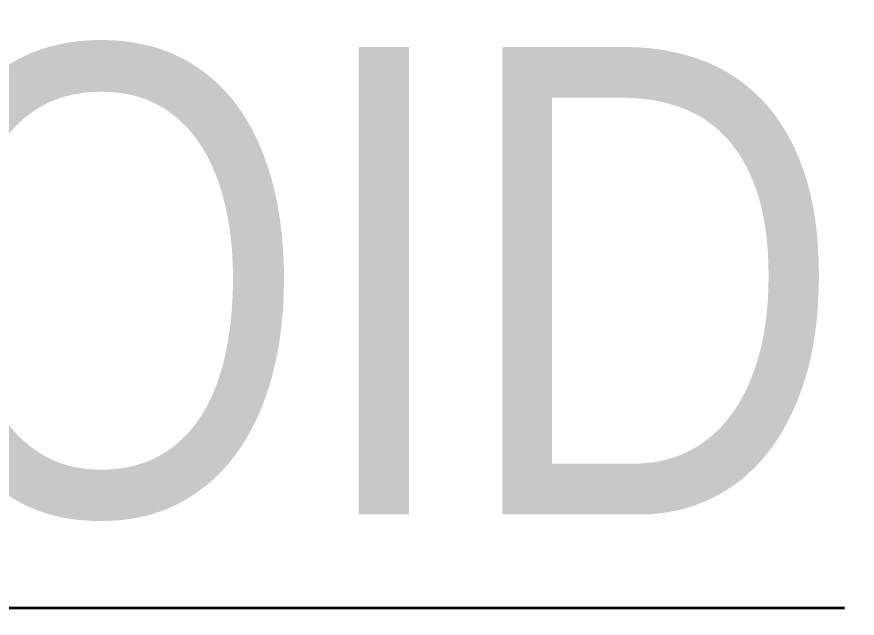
# Model space of a CAD drawing. Header units: inches. Extents: x -4597 to 93300, y -11124 to 5932.
# Drawn here: x 523.39 to 551.02, y -9749.63 to -9729.87 of the extents above; entities that cross this region are included whole.
import ezdxf
from ezdxf.enums import TextEntityAlignment as Align

# ---------------------------------------------------------------- set-up
doc = ezdxf.new("R2010")
doc.units = ezdxf.units.IN
doc.header["$LTSCALE"] = 0.5
doc.header["$MEASUREMENT"] = 0
doc.header["$PDMODE"] = 66
for name, color, linetype, lineweight in [('hatch', 9, 'Continuous', 0), ('Toilet', 7, 'Continuous', 25), ('WALL SEC', 2, 'Continuous', 35)]:
    doc.layers.add(name, color=color, linetype=linetype, lineweight=lineweight)
doc.styles.add('ordinary', font='ARIALN.TTF')
doc.styles.get("Standard").update_dxf_attribs({"font": 'arial.ttf'})
doc.dimstyles.new('S8', dxfattribs={"dimtxt": 5, "dimasz": 1, "dimexe": 6, "dimexo": 18, "dimgap": 1.9375, "dimtad": 1, "dimdec": 0, "dimzin": 3, "dimdsep": 46, "dimlunit": 4, "dimtxsty": 'Standard', "dimblk": 'dot 2', "dimcen": 12, "dimse1": 1, "dimse2": 1, "dimclrd": 1, "dimclre": 1, "dimclrt": 256, "dimadec": 0, "dimazin": 0, "dimtfac": 0.75, "dimtdec": 0, "dimtix": 1, "dimtmove": 1, "dimatfit": 3, "dimldrblk": 'DOT', "dimfxl": 1, "dimtolj": 1, "dimtzin": 0, "dimlwd": 9, "dimlwe": 9, "dimarcsym": 0})

# ---------------------------------------------------------------- blocks, each defined once
blk = doc.blocks.new('dot1')
at = {"layer": 'hatch'}
h = blk.add_hatch(color=256, dxfattribs=at)
edge = h.paths.add_edge_path()
edge.add_arc((0, 0), 1, 0, 360)
for p, q in [((0, 3), (0, -3)), ((3, 0), (-3, 0))]:
    blk.add_line(p, q, dxfattribs=at)
blk.add_circle((0, 0), 1, dxfattribs=at)
blk = doc.blocks.new('dot 2')
at = {"layer": 'hatch', "xscale": 0.5, "yscale": 0.5, "zscale": 0.5}
blk.add_blockref('dot1', (0, 0), dxfattribs=at)
blk = doc.blocks.new('*D163')
at = {"layer": 'Defpoints', "color": 0, "transparency": 16777216}
for p in [(411.559, -9649.426), (411.559, -9685.037), (713.708, -9778.037)]:
    blk.add_point(p, dxfattribs=at)
at = {"layer": 'Toilet', "color": 1, "lineweight": 9, "transparency": 16777216}
blk.add_line((712.708, -9649.426), (412.559, -9649.426), dxfattribs=at)
at = {"layer": 'Toilet', "color": 1, "lineweight": 9, "transparency": 16777216, "rotation": 180}
blk.add_blockref('dot 2', (411.559, -9649.426), dxfattribs=at)
at = {"layer": 'Toilet', "color": 1, "lineweight": 9, "transparency": 16777216}
blk.add_blockref('dot 2', (713.708, -9649.426), dxfattribs=at)
at = {"layer": 'Toilet', "transparency": 16777216, "insert": (562.633, -9644.936), "char_height": 5, "attachment_point": 5}
blk.add_mtext('\\A1;25\'-2"', dxfattribs=at)
blk = doc.blocks.new('_Dot')
at = {"color": 0, "linetype": 'ByBlock', "lineweight": -2}
blk.add_line((-0.5, 0), (-1, 0), dxfattribs=at)
at = {"color": 0, "linetype": 'ByBlock', "const_width": 0.5}
blk.add_lwpolyline([(-0.25, 0, 1), (0.25, 0, 1)], format="xyb", close=True, dxfattribs=at)
blk = doc.blocks.new('*D165')
at = {"layer": 'Defpoints', "color": 0, "transparency": 16777216}
for p in [(373.13, -9685.037), (519.247, -9685.037), (683.612, -10166.739)]:
    blk.add_point(p, dxfattribs=at)
at = {"layer": 'Toilet', "color": 1, "lineweight": 9, "transparency": 16777216}
blk.add_line((373.13, -10165.739), (373.13, -9686.037), dxfattribs=at)
for p, rotation in [((373.13, -9685.037), 90), ((373.13, -10166.739), 270)]:
    blk.add_blockref('dot 2', p, dxfattribs=dict(at, rotation=rotation))
at = {"layer": 'Toilet', "transparency": 16777216, "insert": (368.64, -9925.888), "char_height": 5, "attachment_point": 5, "rotation": 90}
blk.add_mtext('\\A1;40\'-2"', dxfattribs=at)

msp = doc.modelspace()

# ---------------------------------------------------------------- texts
at = {"layer": 'WALL SEC', "color": 0, "style": 'ordinary'}
msp.add_text('%%USTAIR VOID', height=15.36, dxfattribs=at).set_placement((500.742, -9738.537), align=Align.MIDDLE_CENTER)

# ---------------------------------------------------------------- dimensions: what is measured, and where the dimension line sits
at = {"layer": 'Toilet'}
dim = msp.add_linear_dim(base=(411.559, -9649.426), p1=(713.708, -9778.037), p2=(411.559, -9685.037), dimstyle='S8', override={"dimfxl": 2, "dimfxlon": 1, "dimarcsym": 1}, dxfattribs=at)
dim.commit()
dim.dimension.update_dxf_attribs({"geometry": '*D163', "text_midpoint": (562.633, -9644.936)})
dim = msp.add_linear_dim(base=(373.13, -9685.037), p1=(683.612, -10166.739), p2=(519.247, -9685.037), angle=90, dimstyle='S8', override={"dimfxl": 2, "dimfxlon": 1, "dimarcsym": 1}, dxfattribs=at)
dim.commit()
dim.dimension.update_dxf_attribs({"geometry": '*D165', "text_midpoint": (368.64, -9925.888)})

doc.saveas('drawing.dxf')
